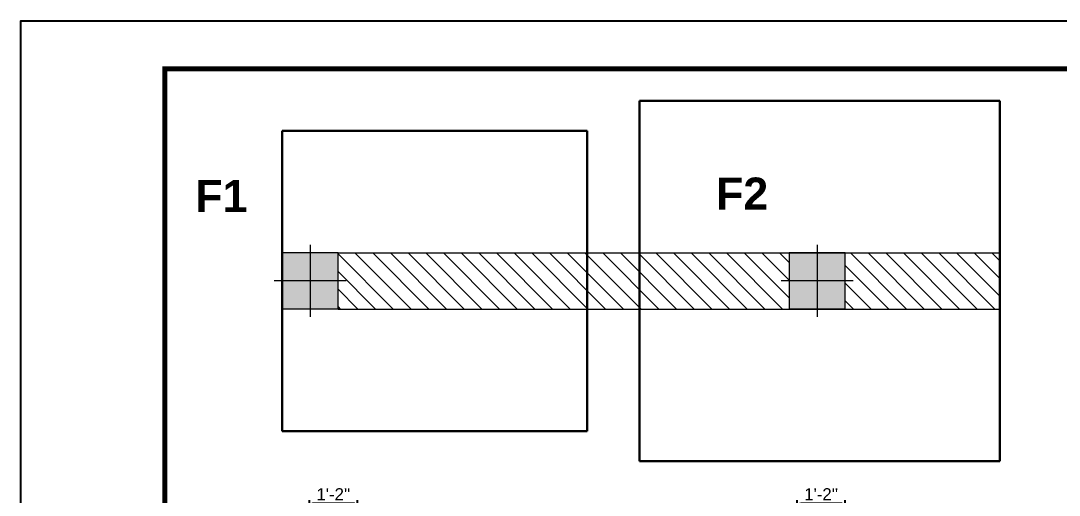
# Model space of a CAD drawing. Header units: inches. Extents: x 2681 to 17714, y 9074 to 11852.
# Drawn here: x 9824 to 10862, y 10845 to 11319 of the extents above; entities that cross this region are included whole.
import ezdxf

# ---------------------------------------------------------------- set-up
doc = ezdxf.new("R2010")
doc.units = ezdxf.units.IN
doc.header["$MEASUREMENT"] = 0
doc.linetypes.add('DASHED2', pattern=[0.375, 0.25, -0.125])
for name, color, linetype, lineweight in [('DIMENSION', 5, 'Continuous', 13), ('Dm', 7, 'Continuous', 13), ('secondary beam', 82, 'DASHED2', 15), ('WALL', 12, 'Continuous', 30), ('Wall1', 30, 'Continuous', 15)]:
    doc.layers.add(name, color=color, linetype=linetype, lineweight=lineweight)
doc.styles.add('arial', font='arial.ttf')
doc.styles.get("Standard").update_dxf_attribs({"font": 'arial.ttf'})
doc.dimstyles.new('1-8 1-2', dxfattribs={"dimscale": 0, "dimtxt": 12, "dimasz": 3, "dimexe": 3, "dimexo": 3, "dimgap": 3, "dimtad": 1, "dimdec": 0, "dimlfac": 0.25, "dimzin": 0, "dimdsep": 46, "dimlunit": 3, "dimtxsty": 'arial', "dimcen": 0.09, "dimclrd": 1, "dimclre": 256, "dimclrt": 256, "dimadec": 0, "dimazin": 0, "dimtfac": 1, "dimtdec": 0, "dimtix": 1, "dimtofl": 0, "dimtmove": 0, "dimatfit": 3, "dimldrblk": 'OBLIQUE', "dimfxl": 3, "dimfxlon": 1, "dimtolj": 1, "dimtzin": 0, "dimarcsym": 0})

# ---------------------------------------------------------------- blocks, each defined once
blk = doc.blocks.new('*D380')
at = {"layer": 'Defpoints', "color": 0, "ltscale": 0.5, "transparency": 16777216}
for p in [(10160.4, 10836.9), (10112.4, 10825.3), (10160.4, 10825.3)]:
    blk.add_point(p, dxfattribs=at)
at = {"layer": 'secondary beam', "lineweight": -2, "ltscale": 0.5, "transparency": 16777216}
for p, q in [((10112.4, 10833.9), (10112.4, 10839.9)), ((10160.4, 10833.9), (10160.4, 10839.9))]:
    blk.add_line(p, q, dxfattribs=at)
at = {"layer": 'secondary beam', "color": 1, "lineweight": -2, "ltscale": 0.5, "transparency": 16777216}
blk.add_line((10115.4, 10836.9), (10157.4, 10836.9), dxfattribs=at)
at = {"layer": 'secondary beam', "color": 1, "ltscale": 0.5, "transparency": 16777216}
for points in [[(10115.4, 10837.4), (10115.4, 10836.4), (10112.4, 10836.9)], [(10157.4, 10837.4), (10157.4, 10836.4), (10160.4, 10836.9)]]:
    blk.add_solid(points, dxfattribs=at)
at = {"layer": 'secondary beam', "ltscale": 0.5, "transparency": 16777216, "insert": (10136.4, 10845.9), "char_height": 12, "attachment_point": 5, "style": 'arial'}
blk.add_mtext("\\A1;1'-2''", dxfattribs=at)
blk = doc.blocks.new('_OBLIQUE')
at = {"color": 0, "linetype": 'ByBlock'}
blk.add_line((-0.5, -0.5), (0.5, 0.5), dxfattribs=at)
blk = doc.blocks.new('*D381')
at = {"layer": 'Defpoints', "color": 0, "ltscale": 0.5, "transparency": 16777216}
for p in [(10647.7, 10836.9), (10599.7, 10825.3), (10647.7, 10825.3)]:
    blk.add_point(p, dxfattribs=at)
at = {"layer": 'secondary beam', "lineweight": -2, "ltscale": 0.5, "transparency": 16777216}
for p, q in [((10599.7, 10833.9), (10599.7, 10839.9)), ((10647.7, 10833.9), (10647.7, 10839.9))]:
    blk.add_line(p, q, dxfattribs=at)
at = {"layer": 'secondary beam', "color": 1, "lineweight": -2, "ltscale": 0.5, "transparency": 16777216}
blk.add_line((10602.7, 10836.9), (10644.7, 10836.9), dxfattribs=at)
at = {"layer": 'secondary beam', "color": 1, "ltscale": 0.5, "transparency": 16777216}
for points in [[(10602.7, 10837.4), (10602.7, 10836.4), (10599.7, 10836.9)], [(10644.7, 10837.4), (10644.7, 10836.4), (10647.7, 10836.9)]]:
    blk.add_solid(points, dxfattribs=at)
at = {"layer": 'secondary beam', "ltscale": 0.5, "transparency": 16777216, "insert": (10623.7, 10845.9), "char_height": 12, "attachment_point": 5, "style": 'arial'}
blk.add_mtext("\\A1;1'-2''", dxfattribs=at)
blk = doc.blocks.new('1414')
at = {"layer": 'Wall1'}
h = blk.add_hatch(color=0, dxfattribs=at)
h.paths.add_polyline_path([(344256.28, -52975.59), (344249.28, -52975.59), (344249.28, -52982.59), (344256.28, -52982.59)])
h.paths.add_polyline_path([(344263.28, -52975.59), (344256.28, -52975.59), (344256.28, -52982.59), (344263.28, -52982.59)])
h.paths.add_polyline_path([(344263.28, -52982.59), (344256.28, -52982.59), (344256.28, -52989.59), (344263.28, -52989.59)])
h.paths.add_polyline_path([(344256.28, -52982.59), (344249.28, -52982.59), (344249.28, -52989.59), (344256.28, -52989.59)])
at = {"layer": 'Wall1', "color": 0}
for p, q in [((344256.28, -52973.59), (344256.28, -52991.59)), ((344249.28, -52975.59), (344249.28, -52989.59)), ((344263.28, -52975.59), (344249.28, -52975.59)), ((344263.28, -52989.59), (344263.28, -52975.59)), ((344265.28, -52982.59), (344247.28, -52982.59)), ((344249.28, -52989.59), (344263.28, -52989.59))]:
    blk.add_line(p, q, dxfattribs=at)

msp = doc.modelspace()

# ---------------------------------------------------------------- hatches: boundary and pattern name
at = {"layer": 'DIMENSION'}
h = msp.add_hatch(dxfattribs=at)
h.set_pattern_fill('ANSI31', color=256, scale=100, angle=-90, style=0)
h.set_pattern_definition([(315, (-55.094, -1822.488), (8.838835, 8.838835), [])])
h.paths.add_polyline_path([(10802.1, 11086.9), (10647.7, 11086.9), (10647.7, 11030.9), (10802.1, 11030.9)])
h.paths.add_polyline_path([(10591.7, 11086.9), (10442.1, 11086.9), (10442.1, 11030.9), (10591.7, 11030.9)])
h.paths.add_polyline_path([(10389.9, 11086.9), (10141.1, 11086.9), (10141.1, 11030.9), (10389.9, 11030.9)])
h.paths.add_polyline_path([(10442.1, 11086.9), (10389.9, 11086.9), (10389.9, 11030.9), (10442.1, 11030.9)])

# ---------------------------------------------------------------- linework, layer by layer
msp.add_lwpolyline([(9824, 9073.8), (9824, 11318.8), (12998.8, 11318.8), (12998.8, 9073.8)], close=True)
at = {"const_width": 4.8}
msp.add_lwpolyline([(12950.8, 9121.8), (12950.8, 11270.8), (9968, 11270.8), (9968, 9121.8)], close=True, dxfattribs=at)
at = {"layer": 'WALL'}
for p, q in [((10442.1, 11238.9), (10442.1, 10878.9)), ((10802.1, 11238.9), (10442.1, 11238.9)), ((10802.1, 11238.9), (10802.1, 10878.9)), ((10085.1, 11208.9), (10085.1, 10908.9)), ((10085.1, 11208.9), (10389.9, 11208.9)), ((10389.9, 10908.9), (10389.9, 11208.9)), ((10389.9, 11178.9), (10389.9, 10938.9)), ((10389.9, 10908.9), (10085.1, 10908.9)), ((10802.1, 10878.9), (10442.1, 10878.9))]:
    msp.add_line(p, q, dxfattribs=at)
at = {"layer": 'Wall1'}
for p, q in [((10141.1, 11086.9), (10802.1, 11086.9)), ((10141.1, 11030.9), (10802.1, 11030.9))]:
    msp.add_line(p, q, dxfattribs=at)

# ---------------------------------------------------------------- block references
at = {"layer": 'Wall1', "color": 0, "xscale": 4, "yscale": 4, "zscale": 4}
for p in [(-1366912, 222989.3), (-1366405.4, 222989.3)]:
    msp.add_blockref('1414', p, dxfattribs=at)

# ---------------------------------------------------------------- texts
at = {"layer": 'Dm', "char_height": 32, "attachment_point": 3}
for s, insert in [('{\\fArial|b1|i0|c0|p34;F1}', (10050.5, 11159.8)), ('{\\fArial|b1|i0|c0|p34;F2}', (10570.8, 11162.2))]:
    msp.add_mtext(s, dxfattribs=dict(at, insert=insert))

# ---------------------------------------------------------------- dimensions: what is measured, and where the dimension line sits
at = {"layer": 'secondary beam', "color": 2, "ltscale": 0.5}
for base, p1, p2, picture, middle in [((10160.4, 10836.9), (10112.4, 10825.3), (10160.4, 10825.3), '*D380', (10136.4, 10845.9)), ((10647.7, 10836.9), (10599.7, 10825.3), (10647.7, 10825.3), '*D381', (10623.7, 10845.9))]:
    dim = msp.add_linear_dim(base=base, p1=p1, p2=p2, text="1'-2''", dimstyle='1-8 1-2', override={"dimscale": 1}, dxfattribs=at)
    dim.commit()
    dim.dimension.update_dxf_attribs({"geometry": picture, "text_midpoint": middle})

doc.saveas('drawing.dxf')
